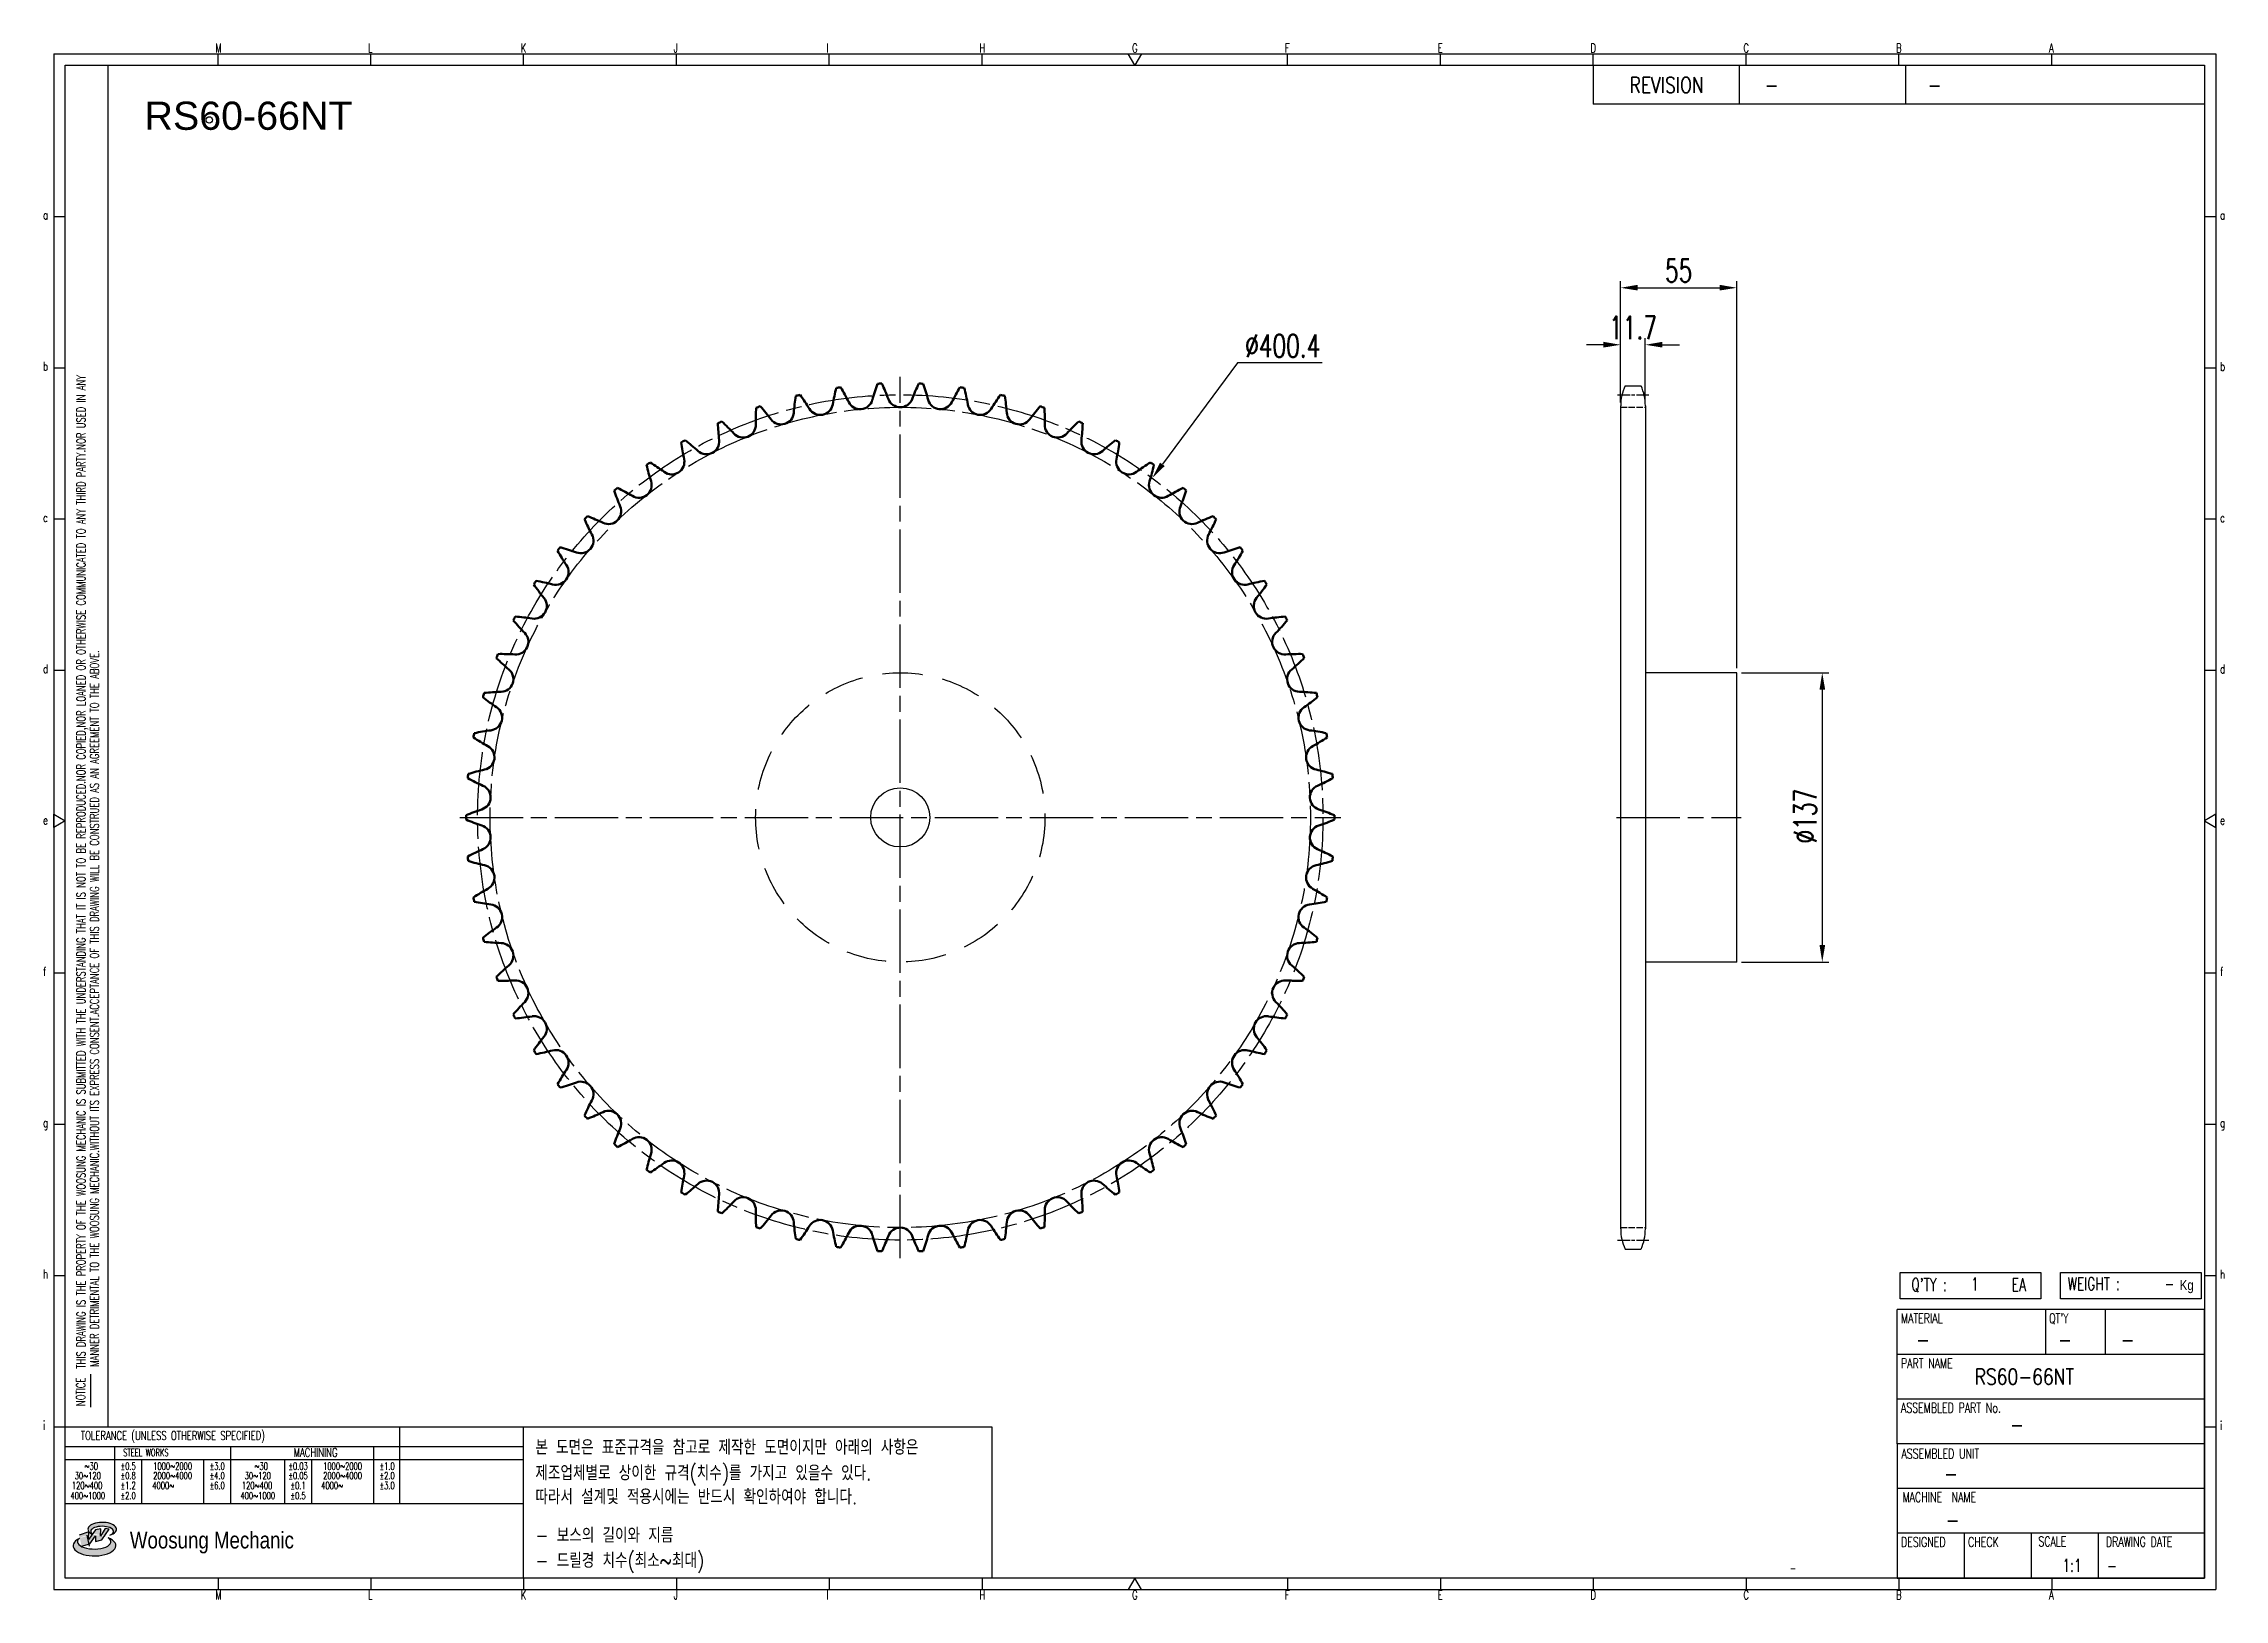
# Model space of a CAD drawing. Header units: millimetres. Extents: x 24038 to 25071, y 27 to 764.
import ezdxf
from ezdxf.enums import TextEntityAlignment as Align

# ---------------------------------------------------------------- set-up
doc = ezdxf.new("R2010")
doc.units = ezdxf.units.MM
for name, pattern in [('AM_ISO02W050', [7.5, 6, -1.5]), ('AM_ISO02W050x2', [3.75, 3, -0.75]), ('AM_ISO08W050', [18, 12, -1.5, 3, -1.5]), ('AM_ISO08W050x2', [9, 6, -0.75, 1.5, -0.75]), ('HIDDEN', [9.525, 6.35, -3.175])]:
    doc.linetypes.add(name, pattern=pattern)
for name, color, linetype, lineweight in [('AM_0N', 7, 'Continuous', 50), ('AM_3N', 6, 'AM_ISO02W050', 25), ('AM_7', 4, 'AM_ISO08W050', 25), ('AM_7N', 4, 'AM_ISO08W050', 25)]:
    doc.layers.add(name, color=color, linetype=linetype, lineweight=lineweight)
for name, color, linetype in [('HL', 2, 'HIDDEN'), ('S-DIM', 7, 'Continuous'), ('TITLE', 7, 'Continuous'), ('도면레이아웃', 7, 'Continuous')]:
    doc.layers.add(name, color=color, linetype=linetype)
doc.styles.add('HAN', font='ROMANS.shx', dxfattribs={"width": 0.7, "bigfont": 'whgtxt.shx'})
doc.styles.add('HKD_ST2', font='romans.shx', dxfattribs={"width": 0.7, "height": 4, "bigfont": '@extfont2.shx'})
doc.styles.add('HSG', font='SIMPLEX.shx', dxfattribs={"width": 0.7, "bigfont": 'HSG.shx'})
doc.styles.add('ROMANS', font='romans.shx', dxfattribs={"width": 0.7, "bigfont": 'whgtxt.shx'})
doc.styles.add('SLDTEXTSTYLE4', font='arial.ttf', dxfattribs={"width": 0.8})
doc.styles.get("Standard").update_dxf_attribs({"font": 'arial.ttf'})
doc.dimstyles.new('APP23', dxfattribs={"dimscale": 4.5, "dimtxt": 2.4, "dimasz": 1.8, "dimexe": 0.7, "dimexo": 0.5, "dimgap": 0.6, "dimtad": 1, "dimtoh": 1, "dimdec": 1, "dimrnd": 0.01, "dimzin": 9, "dimdsep": 46, "dimtxsty": 'HSG', "dimcen": 0, "dimclrd": 1, "dimclre": 1, "dimclrt": 256, "dimazin": 2, "dimtp": 1, "dimtm": 1, "dimtfac": 0.5, "dimtdec": 1, "dimtix": 1, "dimtofl": 0, "dimtmove": 0, "dimatfit": 3, "dimfxl": 0, "dimtvp": 1, "dimtolj": 2, "dimlwd": -1, "dimlwe": -1, "dimarcsym": 0})

# ---------------------------------------------------------------- blocks, each defined once
blk = doc.blocks.new('SUYWSHJH')
at = {"layer": '도면레이아웃'}
h = blk.add_hatch(color=10, dxfattribs=at)
h.paths.add_polyline_path([(1.544, 35.177), (1.554, 34.966), (1.779, 35.034), (2.054, 35.422), (1.908, 35.446), (1.728, 35.167), (1.741, 35.439), (1.547, 35.405), (1.292, 35.041), (1.295, 35.33), (0.943, 35.208), (1.03, 34.8), (1.336, 34.885)])
edge = h.paths.add_edge_path()
edge.add_ellipse((1.795, 35.421), major_axis=(-0.53, 0), ratio=0.487785, start_angle=122.36065, end_angle=403.39574)
edge.add_line((1.411, 35.244), (1.419, 35.261))
edge.add_ellipse((1.798, 35.344), major_axis=(-0.423, 0), ratio=0.444396, start_angle=131.58977, end_angle=386.19408, ccw=False)
edge = h.paths.add_edge_path()
edge.add_ellipse((1.512, 34.815), major_axis=(-0.793, 0), ratio=0.480113, start_angle=314.67633, end_angle=590.85213)
edge.add_ellipse((1.501, 34.958), major_axis=(-0.62, 0), ratio=0.43311, start_angle=331.7024, end_angle=574.42495, ccw=False)
for p, q in [((0, 90.118), (80.15, 90.118)), ((0, 90.118), (0, 33.191)), ((6.089, 89.693), (6.089, 90.118)), ((11.753, 89.693), (11.753, 90.118)), ((17.418, 89.693), (17.418, 90.118)), ((23.082, 89.693), (23.082, 90.118)), ((28.746, 89.693), (28.746, 90.118)), ((34.411, 89.693), (34.411, 90.118)), ((45.739, 89.693), (45.739, 90.118)), ((51.404, 89.693), (51.404, 90.118)), ((57.068, 89.693), (57.068, 90.118)), ((62.732, 89.693), (62.732, 90.118)), ((68.397, 89.693), (68.397, 90.118)), ((74.061, 89.693), (74.061, 90.118)), ((80.15, 90.118), (80.15, 33.191)), ((0, 84.085), (0.425, 84.085)), ((79.725, 84.085), (80.15, 84.085)), ((0, 78.478), (0.425, 78.478)), ((79.725, 78.478), (80.15, 78.478)), ((0, 72.87), (0.425, 72.87)), ((79.725, 72.87), (80.15, 72.87)), ((0, 67.262), (0.425, 67.262)), ((79.725, 67.262), (80.15, 67.262)), ((0, 56.047), (0.425, 56.047)), ((79.725, 56.047), (80.15, 56.047)), ((0, 50.439), (0.425, 50.439)), ((79.725, 50.439), (80.15, 50.439)), ((0, 44.832), (0.425, 44.832)), ((79.725, 44.832), (80.15, 44.832)), ((1.377, 39.947), (1.377, 41.174)), ((0, 39.224), (0.425, 39.224)), ((79.725, 39.224), (80.15, 39.224)), ((0, 33.191), (80.15, 33.191)), ((6.089, 33.616), (6.089, 33.191)), ((11.753, 33.616), (11.753, 33.191)), ((17.418, 33.616), (17.418, 33.191)), ((23.082, 33.616), (23.082, 33.191)), ((28.746, 33.616), (28.746, 33.191)), ((34.411, 33.616), (34.411, 33.191)), ((45.739, 33.616), (45.739, 33.191)), ((51.404, 33.616), (51.404, 33.191)), ((57.068, 33.616), (57.068, 33.191)), ((62.732, 33.616), (62.732, 33.191)), ((68.397, 33.616), (68.397, 33.191)), ((74.061, 33.616), (74.061, 33.191))]:
    blk.add_line(p, q)
at = {"color": 2}
for p, q in [((2.017, 39.224), (2.017, 89.693)), ((0.425, 39.224), (17.418, 39.224)), ((12.816, 39.224), (12.816, 36.382)), ((17.418, 33.616), (17.418, 39.224)), ((0.425, 38.487), (17.418, 38.487)), ((0.425, 38.012), (17.418, 38.012)), ((2.257, 38.487), (2.257, 36.382)), ((3.257, 38.012), (3.257, 36.382)), ((5.557, 38.012), (5.557, 36.382)), ((6.557, 38.5), (6.557, 36.382)), ((8.557, 38.012), (8.557, 36.382)), ((9.557, 38.026), (9.557, 36.382)), ((11.857, 38.487), (11.857, 36.382)), ((0.425, 36.382), (17.418, 36.382))]:
    blk.add_line(p, q, dxfattribs=at)
at = {"color": 6, "ltscale": 0.5}
for p, q in [((57.068, 89.693), (57.068, 88.246)), ((62.47, 89.693), (62.47, 88.246)), ((68.635, 89.693), (68.635, 88.246)), ((79.725, 88.246), (57.068, 88.246)), ((68.336, 38.59), (68.336, 43.563)), ((79.725, 43.563), (68.336, 43.563)), ((73.827, 43.563), (73.827, 41.905)), ((76.037, 43.563), (76.037, 41.905)), ((79.725, 38.59), (79.725, 43.563)), ((79.725, 41.905), (68.336, 41.905)), ((79.725, 40.248), (68.336, 40.248)), ((68.336, 38.59), (68.336, 33.616)), ((79.725, 38.59), (68.336, 38.59)), ((79.725, 33.616), (79.725, 38.59)), ((79.725, 36.932), (68.336, 36.932)), ((79.725, 35.274), (68.336, 35.274)), ((70.822, 33.616), (70.822, 35.274)), ((73.309, 33.616), (73.309, 35.274)), ((75.796, 33.616), (75.796, 35.274)), ((68.336, 33.616), (79.725, 33.616))]:
    blk.add_line(p, q, dxfattribs=at)
for points in [[(40.075, 89.693), (39.83, 90.118), (40.32, 90.118)], [(0.425, 89.693), (79.725, 89.693), (79.725, 33.616), (0.425, 33.616)], [(0.425, 61.679), (0, 61.433), (0, 61.924)], [(79.725, 61.679), (80.15, 61.433), (80.15, 61.924)], [(40.075, 33.616), (39.83, 33.191), (40.32, 33.191)]]:
    blk.add_lwpolyline(points, close=True)
at = {"layer": 'TITLE', "color": 20}
for p, q in [((68.449, 43.961), (68.449, 44.936)), ((68.449, 44.936), (73.654, 44.936)), ((73.654, 44.936), (73.654, 43.961)), ((74.39, 43.961), (74.39, 44.936)), ((74.39, 44.936), (79.595, 44.936)), ((79.595, 44.936), (79.595, 43.961)), ((73.654, 43.961), (68.449, 43.961)), ((79.595, 43.961), (74.39, 43.961))]:
    blk.add_line(p, q, dxfattribs=at)
at = {"layer": '도면레이아웃'}
for p, q in [((1.295, 35.33), (0.943, 35.208)), ((1.03, 34.8), (1.336, 34.885)), ((1.224, 35.208), (1.311, 34.8)), ((1.224, 35.208), (1.224, 35.208)), ((1.547, 35.405), (1.292, 35.041)), ((1.292, 35.041), (1.295, 35.33)), ((1.336, 34.885), (1.544, 35.177)), ((1.419, 35.261), (1.411, 35.244)), ((1.544, 35.177), (1.554, 34.966)), ((1.741, 35.439), (1.547, 35.405)), ((1.554, 34.966), (1.779, 35.034)), ((1.908, 35.446), (1.728, 35.167)), ((1.728, 35.167), (1.741, 35.439)), ((1.779, 35.034), (2.054, 35.422)), ((2.054, 35.422), (1.908, 35.446))]:
    blk.add_line(p, q, dxfattribs=at)
for centre, major_axis, ratio, start_param, end_param in [((1.795, 35.421), (-0.53, 0), 0.487785, 2.135596, 7.040584), ((1.512, 34.815), (-0.793, 0), 0.480113, 5.492138, 10.312315), ((1.501, 34.958), (-0.62, 0), 0.43311, 5.789299, 10.025607), ((1.798, 35.344), (-0.423, 0), 0.444396, 2.296675, 6.740358)]:
    blk.add_ellipse(centre, major_axis=major_axis, ratio=ratio, start_param=start_param, end_param=end_param, dxfattribs=at)
at = {"color": 4, "style": 'HKD_ST2', "width": 0.7}
for s, p in [('M', (5.988, 90.164)), ('L', (11.652, 90.164)), ('K', (17.316, 90.164)), ('J', (22.981, 90.164)), ('I', (28.645, 90.164)), ('H', (34.309, 90.164)), ('G', (39.974, 90.164)), ('F', (45.638, 90.164)), ('E', (51.302, 90.164)), ('D', (56.967, 90.164)), ('C', (62.631, 90.164)), ('B', (68.295, 90.164)), ('A', (73.96, 90.164)), ('a', (-0.395, 83.976)), ('a', (80.305, 83.97)), ('b', (-0.395, 78.368)), ('b', (80.305, 78.362)), ('c', (-0.395, 72.76)), ('c', (80.305, 72.754)), ('d', (-0.395, 67.153)), ('d', (80.305, 67.147)), ('e', (-0.395, 61.545)), ('e', (80.305, 61.539)), ('f', (-0.395, 55.937)), ('f', (80.305, 55.931)), ('g', (-0.395, 50.33)), ('g', (80.305, 50.324)), ('h', (-0.395, 44.722)), ('h', (80.305, 44.716)), ('i', (-0.395, 39.114)), ('i', (80.305, 39.108)), ('M', (5.988, 32.824)), ('L', (11.652, 32.824)), ('K', (17.316, 32.824)), ('J', (22.981, 32.824)), ('I', (28.645, 32.824)), ('H', (34.309, 32.824)), ('G', (39.974, 32.824)), ('F', (45.638, 32.824)), ('E', (51.302, 32.824)), ('D', (56.967, 32.824)), ('C', (62.631, 32.824)), ('B', (68.295, 32.824)), ('A', (73.96, 32.824))]:
    blk.add_text(s, height=0.326, dxfattribs=at).set_placement(p)
for s, height, style, width, p in [('REVISION', 0.5806, 'HAN', 0.8, (58.415, 88.664)), ('-', 0.581, 'HAN', 0.8, (63.426, 88.664)), ('-', 0.581, 'HAN', 0.8, (69.468, 88.664)), ("Q'TY : ", 0.4746, 'HKD_ST2', 0.7, (68.857, 44.253)), ('1', 0.475, 'HKD_ST2', 0.7, (71.071, 44.275)), ('EA', 0.4746, 'HKD_ST2', 0.7, (72.578, 44.253)), ('WEIGHT : ', 0.4746, 'HKD_ST2', 0.7, (74.65, 44.286)), ('-', 0.581, 'HAN', 0.8, (69.029, 42.157)), ('-', 0.581, 'HAN', 0.8, (74.289, 42.157)), ('-', 0.581, 'HAN', 0.8, (76.623, 42.157)), ('-', 0.581, 'HAN', 0.8, (72.515, 39.013)), ('-', 0.581, 'HAN', 0.8, (70.067, 37.189)), ('-', 0.581, 'HAN', 0.8, (70.126, 35.48)), ('1:1', 0.4746, 'HKD_ST2', 0.7, (74.458, 33.848)), ('-', 0.475, 'HKD_ST2', 0.7, (76.112, 33.837))]:
    blk.add_text(s, height=height, dxfattribs=dict(style=style, width=width)).set_placement(p)
at = {"color": 6, "style": 'HKD_ST2', "width": 0.7}
for s, p in [(' THIS DRAWING IS THE PROPERTY OF THE WOOSUNG MECHANIC IS SUBMITTED WITH THE UNDERSTANDING THAT IT IS NOT TO BE REPRODUCED.NOR COPIED,NOR LOANED OR OTHERWISE COMMUNICATED TO ANY THIRD PARTY.NOR USED IN ANY', (1.173, 41.217)), ('MANNER DETRIMENTAL TO THE WOOSUNG MECHANIC.WITHOUT ITS EXPRESS CONSENT.ACCEPTANCE OF THIS DRAWING WILL BE CONSTRUED AS AN AGREEMENT TO THE ABOVE.', (1.672, 41.447))]:
    blk.add_text(s, height=0.326266, rotation=90, dxfattribs=at).set_placement(p)
at = {"style": 'HKD_ST2', "width": 0.7}
blk.add_text('-', height=0.475, dxfattribs=at).set_placement((78.613, 44.286), align=Align.RIGHT)
at = {"color": 4, "style": 'HKD_ST2', "width": 0.7}
for s, height, p in [('MATERIAL', 0.3651, (68.474, 43.425)), ("QT'Y", 0.3651, (73.965, 43.425)), ('PART NAME', 0.3651, (68.474, 41.756)), ('ASSEMBLED PART No.', 0.36511, (68.474, 40.109)), ('ASSEMBLED UNIT', 0.36511, (68.49, 38.408)), ('MACHINE  NAME', 0.36511, (68.532, 36.794)), ('DESIGNED', 0.3651, (68.474, 35.136)), ('CHECK', 0.3651, (70.961, 35.136)), ('SCALE', 0.3651, (73.566, 35.153)), ('DRAWING DATE', 0.36511, (76.071, 35.141))]:
    blk.add_text(s, height=height, dxfattribs=at).set_placement(p, align=Align.TOP_LEFT)
at = {"style": 'HKD_ST2', "width": 0.7}
blk.add_text('NOTICE', height=0.3263, rotation=90, dxfattribs=at).set_placement((1.163, 39.988))
for s, height, style, width, p in [('TOLERANCE (UNLESS OTHERWISE SPECIFIED)', 0.32627, 'HKD_ST2', 0.7, (4.417, 38.896)), ('-', 0.326, 'ROMANS', 0.65, (64.469, 33.975))]:
    blk.add_text(s, height=height, dxfattribs=dict(style=style, width=width)).set_placement(p, align=Align.MIDDLE_CENTER)
at = {"color": 4, "style": 'HKD_ST2', "width": 0.7}
for s, height, p in [('STEEL WORKS', 0.26101, (3.416, 38.268)), ('MACHINING', 0.3263, (9.707, 38.27)), ('%%P0.5', 0.261, (2.757, 37.762)), ('%%P0.8', 0.261, (2.757, 37.411)), ('%%P3.0', 0.261, (6.057, 37.762)), ('%%P4.0', 0.261, (6.057, 37.411)), ('%%P0.03', 0.261, (9.057, 37.762)), ('%%P0.05', 0.261, (9.057, 37.411)), ('%%P1.0', 0.261, (12.357, 37.762)), ('%%P2.0', 0.261, (12.357, 37.411)), ('%%P1.2', 0.261, (2.757, 37.045)), ('%%P2.0', 0.261, (2.757, 36.67)), ('%%P6.0', 0.261, (6.057, 37.045)), ('%%P0.1', 0.261, (9.057, 37.045)), ('%%P0.5', 0.261, (9.057, 36.67)), ('%%P3.0', 0.261, (12.357, 37.045))]:
    blk.add_text(s, height=height, dxfattribs=at).set_placement(p, align=Align.MIDDLE)
for s, height, p in [('30%%126120', 0.261, (1.263, 37.411)), ('%%12630', 0.261, (1.389, 37.762)), ('2000%%1264000', 0.26101, (4.407, 37.411)), ('1000%%1262000', 0.26101, (4.407, 37.762)), ('30%%126120', 0.261, (7.563, 37.411)), ('%%12630', 0.261, (7.689, 37.762)), ('2000%%1264000', 0.26101, (10.707, 37.411)), ('1000%%1262000', 0.26101, (10.707, 37.762)), ('400%%1261000', 0.26101, (1.263, 36.67)), ('120%%126400', 0.26101, (1.237, 37.045)), ('4000%%126', 0.261, (4.061, 37.045)), ('400%%1261000', 0.26101, (7.563, 36.67)), ('120%%126400', 0.26101, (7.537, 37.045)), ('4000%%126', 0.261, (10.321, 37.045))]:
    blk.add_text(s, height=height, dxfattribs=at).set_placement(p, align=Align.MIDDLE_CENTER)
at = {"color": 1, "style": 'SLDTEXTSTYLE4', "width": 0.8}
blk.add_text('Woosung Mechanic', height=0.61957, dxfattribs=at).set_placement((2.822, 34.711))
at = {"layer": 'TITLE', "width": 0.8}
blk.add_text('Kg', height=0.3789, dxfattribs=at).set_placement((78.807, 44.286))
blk = doc.blocks.new('*D2')
at = {"layer": 'Defpoints', "color": 0, "transparency": 16777216}
for p in [(24563.1, 558), (24324.5, 236.5)]:
    blk.add_point(p, dxfattribs=at)
at = {"layer": 'S-DIM', "color": 1, "transparency": 16777216}
for p, q in [((24603.5, 612.5), (24567.9, 564.5)), ((24643.6, 612.5), (24603.5, 612.5))]:
    blk.add_line(p, q, dxfattribs=at)
blk.add_solid([(24566.8, 565.3), (24569, 563.7), (24563.1, 558)], dxfattribs=at)
at = {"layer": 'S-DIM', "transparency": 16777216, "insert": (24624.9, 620.6), "char_height": 10.8, "attachment_point": 5, "style": 'HSG'}
blk.add_mtext('\\A2;∅400.4', dxfattribs=at)
blk = doc.blocks.new('*D3')
at = {"layer": 'Defpoints', "color": 0, "transparency": 16777216}
for p in [(24796.6, 621.1), (24784.9, 591.5), (24796.6, 591.5)]:
    blk.add_point(p, dxfattribs=at)
at = {"layer": 'S-DIM', "color": 1, "transparency": 16777216}
for p, q in [((24776.8, 621.1), (24768.7, 621.1)), ((24784.9, 593.7), (24784.9, 624.3)), ((24796.6, 593.7), (24796.6, 624.3)), ((24804.7, 621.1), (24812.8, 621.1))]:
    blk.add_line(p, q, dxfattribs=at)
for points in [[(24776.8, 622.5), (24776.8, 619.8), (24784.9, 621.1)], [(24804.7, 622.5), (24804.7, 619.8), (24796.6, 621.1)]]:
    blk.add_solid(points, dxfattribs=at)
at = {"layer": 'S-DIM', "transparency": 16777216, "insert": (24790.8, 629.2), "char_height": 10.8, "attachment_point": 5, "style": 'HSG'}
blk.add_mtext('\\A2;11.7', dxfattribs=at)
blk = doc.blocks.new('*D4')
at = {"layer": 'Defpoints', "color": 0, "transparency": 16777216}
for p in [(24839.9, 648.1), (24784.9, 591.5), (24839.9, 465.8)]:
    blk.add_point(p, dxfattribs=at)
at = {"layer": 'S-DIM', "color": 1, "transparency": 16777216}
for p, q in [((24784.9, 593.7), (24784.9, 651.3)), ((24839.9, 468), (24839.9, 651.3)), ((24793, 648.1), (24831.8, 648.1))]:
    blk.add_line(p, q, dxfattribs=at)
for points in [[(24793, 649.5), (24793, 646.8), (24784.9, 648.1)], [(24831.8, 649.5), (24831.8, 646.8), (24839.9, 648.1)]]:
    blk.add_solid(points, dxfattribs=at)
at = {"layer": 'S-DIM', "transparency": 16777216, "insert": (24812.4, 656.2), "char_height": 10.8, "attachment_point": 5, "style": 'HSG'}
blk.add_mtext('\\A2;55', dxfattribs=at)
blk = doc.blocks.new('*D5')
at = {"layer": 'Defpoints', "color": 0, "transparency": 16777216}
for p in [(24839.9, 465.8), (24839.9, 328.8), (24880.4, 328.8)]:
    blk.add_point(p, dxfattribs=at)
at = {"layer": 'S-DIM', "color": 1, "transparency": 16777216}
for p, q in [((24842.2, 465.8), (24883.6, 465.8)), ((24880.4, 457.7), (24880.4, 336.9)), ((24842.2, 328.8), (24883.6, 328.8))]:
    blk.add_line(p, q, dxfattribs=at)
for points in [[(24879.1, 457.7), (24881.8, 457.7), (24880.4, 465.8)], [(24879.1, 336.9), (24881.8, 336.9), (24880.4, 328.8)]]:
    blk.add_solid(points, dxfattribs=at)
at = {"layer": 'S-DIM', "transparency": 16777216, "insert": (24872.3, 397.9), "char_height": 10.8, "attachment_point": 5, "rotation": 90, "style": 'HSG'}
blk.add_mtext('\\A2;%%c137', dxfattribs=at)

msp = doc.modelspace()

# ---------------------------------------------------------------- linework, layer by layer
for p, q in [((24787.03, 601.65), (24794.56, 601.65)), ((24784.95, 202.38), (24784.95, 592.15)), ((24796.65, 592.15), (24796.65, 202.38)), ((24839.95, 465.77), (24796.65, 465.77)), ((24839.95, 328.77), (24839.95, 465.77)), ((24839.95, 328.77), (24796.65, 328.77)), ((24787.03, 192.88), (24794.56, 192.88))]:
    msp.add_line(p, q)
at = {"color": 4}
msp.add_lwpolyline([(24265.38, 108.73), (24487.18, 108.73), (24487.18, 37.08), (24265.38, 37.08)], close=True, dxfattribs=at)
for centre, radius in [((24116.51, 727.56), 1.54), ((24443.77, 397.27), 14)]:
    msp.add_circle(centre, radius)
for centre, start, end in [((24807.65, 592.15), 155.25994, 180), ((24773.95, 592.15), 0, 24.74006), ((24807.65, 202.38), 180, 204.74006), ((24773.95, 202.38), 335.25994, 0)]:
    msp.add_arc(centre, 22.7, start, end)
at = {"layer": 'AM_0N'}
for centre, radius, start, end in [((24507.57, 576.37), 97.19, 165.50663, 170.22727), ((24443.77, 397.27), 205.67, 97.8957, 98.46793), ((24332.09, 551.14), 97.19, 26.13636, 30.857), ((24524.31, 569.49), 97.19, 160.05209, 164.77273), ((24443.77, 397.27), 205.67, 92.44116, 93.01339), ((24347.22, 561.06), 97.19, 20.68182, 25.40246), ((24540.32, 561.06), 97.19, 154.59754, 159.31818), ((24443.77, 397.27), 205.67, 86.98661, 87.55884), ((24363.22, 569.49), 97.19, 15.22727, 19.94791), ((24555.45, 551.14), 97.19, 149.143, 153.86364), ((24443.77, 397.27), 205.67, 81.53207, 82.1043), ((24379.96, 576.37), 97.19, 9.77273, 14.49337), ((24472.53, 585.21), 97.19, 176.41572, 181.13636), ((24443.77, 397.27), 205.67, 108.80479, 109.37703), ((24304.98, 527.22), 97.19, 37.04545, 41.7661), ((24387.35, 589.4), 6.01, 217.04545, 355.68182), ((24490.26, 581.62), 97.19, 170.96118, 175.68182), ((24443.77, 397.27), 205.67, 103.35025, 103.92248), ((24317.96, 539.83), 97.19, 31.59091, 36.31155), ((24405.87, 593.89), 6.01, 211.59091, 350.22727), ((24424.73, 596.6), 6.01, 206.13636, 344.77273), ((24443.77, 597.51), 6.01, 200.68182, 339.31818), ((24462.8, 596.6), 6.01, 195.22727, 333.86364), ((24481.66, 593.89), 6.01, 189.77273, 328.40909), ((24569.57, 539.83), 97.19, 143.68845, 148.40909), ((24443.77, 397.27), 205.67, 76.07752, 76.64975), ((24397.27, 581.62), 97.19, 4.31818, 9.03882), ((24500.18, 589.4), 6.01, 184.31818, 322.95455), ((24582.55, 527.22), 97.19, 138.2339, 142.95455), ((24443.77, 397.27), 205.67, 70.62297, 71.19521), ((24415.01, 585.21), 97.19, 358.86364, 3.58428), ((24443.77, 397.27), 205.67, 114.25934, 114.83157), ((24454.53, 587.09), 97.19, 181.87027, 186.59091), ((24293.26, 513.44), 97.19, 42.5, 47.22064), ((24369.35, 583.16), 6.01, 222.5, 1.13636), ((24518.19, 583.16), 6.01, 178.86364, 317.5), ((24594.28, 513.44), 97.19, 132.77936, 137.5), ((24443.77, 397.27), 205.67, 65.16843, 65.74066), ((24433.01, 587.09), 97.19, 353.40909, 358.12973), ((24443.77, 397.27), 205.67, 119.71388, 120.28612), ((24436.44, 587.26), 97.19, 187.32481, 192.04545), ((24282.9, 498.61), 97.19, 47.95455, 52.67519), ((24352.01, 575.25), 6.01, 227.95455, 6.59091), ((24535.52, 575.25), 6.01, 173.40909, 312.04545), ((24604.64, 498.61), 97.19, 127.32481, 132.04545), ((24443.77, 397.27), 205.67, 59.71388, 60.28612), ((24451.1, 587.26), 97.19, 347.95455, 352.67519), ((24443.77, 397.27), 205.67, 125.16843, 125.74066), ((24418.41, 585.7), 97.19, 192.77936, 197.5), ((24273.99, 482.86), 97.19, 53.40909, 58.12973), ((24335.51, 565.72), 6.01, 233.40909, 12.04545), ((24552.03, 565.72), 6.01, 167.95455, 306.59091), ((24613.54, 482.86), 97.19, 121.87027, 126.59091), ((24469.12, 585.7), 97.19, 342.5, 347.22064), ((24443.77, 397.27), 205.67, 54.25934, 54.83157), ((24443.77, 397.27), 205.67, 130.62297, 131.19521), ((24400.61, 582.43), 97.19, 198.2339, 202.95455), ((24266.62, 466.33), 97.19, 58.86364, 63.58428), ((24319.99, 554.67), 6.01, 238.86364, 17.5), ((24567.55, 554.67), 6.01, 162.5, 301.13636), ((24620.91, 466.33), 97.19, 116.41572, 121.13636), ((24486.92, 582.43), 97.19, 337.04545, 341.7661), ((24443.77, 397.27), 205.67, 48.80479, 49.37703), ((24443.77, 397.27), 205.67, 136.07752, 136.64975), ((24383.21, 577.49), 97.19, 203.68845, 208.40909), ((24260.86, 449.18), 97.19, 64.31818, 69.03882), ((24305.59, 542.19), 6.01, 244.31818, 22.95455), ((24581.95, 542.19), 6.01, 157.04545, 295.68182), ((24626.67, 449.18), 97.19, 110.96118, 115.68182), ((24504.33, 577.49), 97.19, 331.59091, 336.31155), ((24443.77, 397.27), 205.67, 43.35025, 43.92248), ((24292.44, 528.4), 6.01, 249.77273, 28.40909), ((24595.1, 528.4), 6.01, 151.59091, 290.22727), ((24280.66, 513.42), 6.01, 255.22727, 33.86364), ((24443.77, 397.27), 205.67, 141.53207, 142.1043), ((24366.35, 570.92), 97.19, 209.143, 213.86364), ((24256.75, 431.56), 97.19, 69.77273, 74.49337), ((24630.78, 431.56), 97.19, 105.50663, 110.22727), ((24606.88, 513.42), 6.01, 146.13636, 284.77273), ((24521.18, 570.92), 97.19, 326.13636, 330.857), ((24443.77, 397.27), 205.67, 37.8957, 38.46793), ((24443.77, 397.27), 205.67, 146.98661, 147.55884), ((24350.19, 562.78), 97.19, 214.59754, 219.31818), ((24254.34, 413.63), 97.19, 75.22727, 79.94791), ((24633.19, 413.63), 97.19, 100.05209, 104.77273), ((24537.34, 562.78), 97.19, 320.68182, 325.40246), ((24443.77, 397.27), 205.67, 32.44116, 33.01339), ((24270.35, 497.39), 6.01, 260.68182, 39.31818), ((24617.18, 497.39), 6.01, 140.68182, 279.31818), ((24443.77, 397.27), 205.67, 152.44116, 153.01339), ((24334.88, 553.13), 97.19, 220.05209, 224.77273), ((24253.64, 395.55), 97.19, 80.68182, 85.40246), ((24633.89, 395.55), 97.19, 94.59754, 99.31818), ((24552.65, 553.13), 97.19, 315.22727, 319.94791), ((24443.77, 397.27), 205.67, 26.98661, 27.55884), ((24261.62, 480.45), 6.01, 266.13636, 44.77273), ((24625.91, 480.45), 6.01, 135.22727, 273.86364), ((24443.77, 397.27), 205.67, 157.8957, 158.46793), ((24320.56, 542.08), 97.19, 225.50663, 230.22727), ((24254.67, 377.48), 97.19, 86.13636, 90.857), ((24254.54, 462.76), 6.01, 271.59091, 50.22727), ((24632.87, 377.48), 97.19, 89.143, 93.86364), ((24633, 462.76), 6.01, 129.77273, 268.40909), ((24566.97, 542.08), 97.19, 309.77273, 314.49337), ((24443.77, 397.27), 205.67, 21.53207, 22.1043), ((24443.77, 397.27), 205.67, 163.35025, 163.92248), ((24257.41, 359.6), 97.19, 91.59091, 96.31155), ((24630.13, 359.6), 97.19, 83.68845, 88.40909), ((24443.77, 397.27), 205.67, 16.07752, 16.64975), ((24307.35, 529.71), 97.19, 230.96118, 235.68182), ((24249.17, 444.47), 6.01, 277.04545, 55.68182), ((24638.36, 444.47), 6.01, 124.31818, 262.95455), ((24580.18, 529.71), 97.19, 304.31818, 309.03882), ((24443.77, 397.27), 205.67, 168.80479, 169.37703), ((24295.38, 516.14), 97.19, 236.41572, 241.13636), ((24261.83, 342.05), 97.19, 97.04545, 101.7661), ((24625.71, 342.05), 97.19, 78.2339, 82.95455), ((24592.15, 516.14), 97.19, 298.86364, 303.58428), ((24443.77, 397.27), 205.67, 10.62297, 11.19521), ((24245.57, 425.76), 6.01, 282.5, 61.13636), ((24641.97, 425.76), 6.01, 118.86364, 257.5), ((24443.77, 397.27), 205.67, 174.25934, 174.83157), ((24284.75, 501.5), 97.19, 241.87027, 246.59091), ((24267.9, 325.01), 97.19, 102.5, 107.22064), ((24619.63, 325.01), 97.19, 72.77936, 77.5), ((24602.78, 501.5), 97.19, 293.40909, 298.12973), ((24443.77, 397.27), 205.67, 5.16843, 5.74066), ((24243.75, 406.79), 6.01, 287.95455, 66.59091), ((24643.78, 406.79), 6.01, 113.40909, 252.04545), ((24275.57, 308.62), 97.19, 107.95455, 112.67519), ((24443.77, 397.27), 205.67, 179.71388, 180.28612), ((24275.57, 485.91), 97.19, 247.32481, 252.04545), ((24243.75, 387.74), 6.01, 293.40909, 72.04545), ((24643.78, 387.74), 6.01, 107.95455, 246.59091), ((24611.97, 308.62), 97.19, 67.32481, 72.04545), ((24611.97, 485.91), 97.19, 287.95455, 292.67519), ((24443.77, 397.27), 205.67, 359.71388, 0.28612), ((24284.75, 293.03), 97.19, 113.40909, 118.12973), ((24602.78, 293.03), 97.19, 61.87027, 66.59091), ((24443.77, 397.27), 205.67, 185.16843, 185.74066), ((24267.9, 469.52), 97.19, 252.77936, 257.5), ((24245.57, 368.77), 6.01, 298.86364, 77.5), ((24641.97, 368.77), 6.01, 102.5, 241.13636), ((24619.63, 469.52), 97.19, 282.5, 287.22064), ((24443.77, 397.27), 205.67, 354.25934, 354.83157), ((24295.38, 278.39), 97.19, 118.86364, 123.58428), ((24592.15, 278.39), 97.19, 56.41572, 61.13636), ((24443.77, 397.27), 205.67, 190.62297, 191.19521), ((24261.83, 452.48), 97.19, 258.2339, 262.95455), ((24249.17, 350.06), 6.01, 304.31818, 82.95455), ((24638.36, 350.06), 6.01, 97.04545, 235.68182), ((24625.71, 452.48), 97.19, 277.04545, 281.7661), ((24443.77, 397.27), 205.67, 348.80479, 349.37703), ((24307.35, 264.82), 97.19, 124.31818, 129.03882), ((24580.18, 264.82), 97.19, 50.96118, 55.68182), ((24443.77, 397.27), 205.67, 196.07752, 196.64975), ((24257.41, 434.93), 97.19, 263.68845, 268.40909), ((24254.54, 331.77), 6.01, 309.77273, 88.40909), ((24633, 331.77), 6.01, 91.59091, 230.22727), ((24630.13, 434.93), 97.19, 271.59091, 276.31155), ((24443.77, 397.27), 205.67, 343.35025, 343.92248), ((24320.56, 252.46), 97.19, 129.77273, 134.49337), ((24443.77, 397.27), 205.67, 201.53207, 202.1043), ((24566.97, 252.46), 97.19, 45.50663, 50.22727), ((24443.77, 397.27), 205.67, 337.8957, 338.46793), ((24254.67, 417.05), 97.19, 269.143, 273.86364), ((24334.88, 241.4), 97.19, 135.22727, 139.94791), ((24261.62, 314.08), 6.01, 315.22727, 93.86364), ((24625.91, 314.08), 6.01, 86.13636, 224.77273), ((24552.65, 241.4), 97.19, 40.05209, 44.77273), ((24632.87, 417.05), 97.19, 266.13636, 270.857), ((24443.77, 397.27), 205.67, 206.98661, 207.55884), ((24253.64, 398.98), 97.19, 274.59754, 279.31818), ((24270.35, 297.15), 6.01, 320.68182, 99.31818), ((24617.18, 297.15), 6.01, 80.68182, 219.31818), ((24633.89, 398.98), 97.19, 260.68182, 265.40246), ((24443.77, 397.27), 205.67, 332.44116, 333.01339), ((24350.19, 231.76), 97.19, 140.68182, 145.40246), ((24537.34, 231.76), 97.19, 34.59754, 39.31818), ((24443.77, 397.27), 205.67, 212.44116, 213.01339), ((24254.34, 380.9), 97.19, 280.05209, 284.77273), ((24280.66, 281.11), 6.01, 326.13636, 104.77273), ((24606.88, 281.11), 6.01, 75.22727, 213.86364), ((24633.19, 380.9), 97.19, 255.22727, 259.94791), ((24443.77, 397.27), 205.67, 326.98661, 327.55884), ((24366.35, 223.61), 97.19, 146.13636, 150.857), ((24443.77, 397.27), 205.67, 217.8957, 218.46793), ((24256.75, 362.97), 97.19, 285.50663, 290.22727), ((24292.44, 266.14), 6.01, 331.59091, 110.22727), ((24595.1, 266.14), 6.01, 69.77273, 208.40909), ((24630.78, 362.97), 97.19, 249.77273, 254.49337), ((24521.18, 223.61), 97.19, 29.143, 33.86364), ((24443.77, 397.27), 205.67, 321.53207, 322.1043), ((24383.21, 217.04), 97.19, 151.59091, 156.31155), ((24305.59, 252.34), 6.01, 337.04545, 115.68182), ((24581.95, 252.34), 6.01, 64.31818, 202.95455), ((24504.33, 217.04), 97.19, 23.68845, 28.40909), ((24443.77, 397.27), 205.67, 223.35025, 223.92248), ((24260.86, 345.35), 97.19, 290.96118, 295.68182), ((24400.61, 212.1), 97.19, 157.04545, 161.7661), ((24486.92, 212.1), 97.19, 18.2339, 22.95455), ((24626.67, 345.35), 97.19, 244.31818, 249.03882), ((24443.77, 397.27), 205.67, 316.07752, 316.64975), ((24443.77, 397.27), 205.67, 228.80479, 229.37703), ((24266.62, 328.2), 97.19, 296.41572, 301.13636), ((24319.99, 239.87), 6.01, 342.5, 121.13636), ((24418.41, 208.83), 97.19, 162.5, 167.22064), ((24567.55, 239.87), 6.01, 58.86364, 197.5), ((24469.12, 208.83), 97.19, 12.77936, 17.5), ((24620.91, 328.2), 97.19, 238.86364, 243.58428), ((24443.77, 397.27), 205.67, 310.62297, 311.19521), ((24443.77, 397.27), 205.67, 234.25934, 234.83157), ((24273.99, 311.67), 97.19, 301.87027, 306.59091), ((24335.51, 228.81), 6.01, 347.95455, 126.59091), ((24436.44, 207.28), 97.19, 167.95455, 172.67519), ((24552.03, 228.81), 6.01, 53.40909, 192.04545), ((24451.1, 207.28), 97.19, 7.32481, 12.04545), ((24613.54, 311.67), 97.19, 233.40909, 238.12973), ((24443.77, 397.27), 205.67, 305.16843, 305.74066), ((24443.77, 397.27), 205.67, 239.71388, 240.28612), ((24282.9, 295.92), 97.19, 307.32481, 312.04545), ((24352.01, 219.28), 6.01, 353.40909, 132.04545), ((24454.53, 207.44), 97.19, 173.40909, 178.12973), ((24369.35, 211.37), 6.01, 358.86364, 137.5), ((24518.19, 211.37), 6.01, 42.5, 181.13636), ((24535.52, 219.28), 6.01, 47.95455, 186.59091), ((24433.01, 207.44), 97.19, 1.87027, 6.59091), ((24604.64, 295.92), 97.19, 227.95455, 232.67519), ((24443.77, 397.27), 205.67, 299.71388, 300.28612), ((24443.77, 397.27), 205.67, 245.16843, 245.74066), ((24293.26, 281.09), 97.19, 312.77936, 317.5), ((24472.53, 209.32), 97.19, 178.86364, 183.58428), ((24304.98, 267.31), 97.19, 318.2339, 322.95455), ((24387.35, 205.14), 6.01, 4.31818, 142.95455), ((24405.87, 200.64), 6.01, 9.77273, 148.40909), ((24481.66, 200.64), 6.01, 31.59091, 170.22727), ((24500.18, 205.14), 6.01, 37.04545, 175.68182), ((24582.55, 267.31), 97.19, 217.04545, 221.7661), ((24415.01, 209.32), 97.19, 356.41572, 1.13636), ((24594.28, 281.09), 97.19, 222.5, 227.22064), ((24443.77, 397.27), 205.67, 294.25934, 294.83157), ((24443.77, 397.27), 205.67, 250.62297, 251.19521), ((24490.26, 212.91), 97.19, 184.31818, 189.03882), ((24443.77, 397.27), 205.67, 256.07752, 256.64975), ((24317.96, 254.71), 97.19, 323.68845, 328.40909), ((24507.57, 218.16), 97.19, 189.77273, 194.49337), ((24332.09, 243.39), 97.19, 329.143, 333.86364), ((24424.73, 197.93), 6.01, 15.22727, 153.86364), ((24524.31, 225.04), 97.19, 195.22727, 199.94791), ((24347.22, 233.47), 97.19, 334.59754, 339.31818), ((24443.77, 197.03), 6.01, 20.68182, 159.31818), ((24540.32, 233.47), 97.19, 200.68182, 205.40246), ((24363.22, 225.04), 97.19, 340.05209, 344.77273), ((24462.8, 197.93), 6.01, 26.13636, 164.77273), ((24555.45, 243.39), 97.19, 206.13636, 210.857), ((24379.96, 218.16), 97.19, 345.50663, 350.22727), ((24569.57, 254.71), 97.19, 211.59091, 216.31155), ((24443.77, 397.27), 205.67, 283.35025, 283.92248), ((24397.27, 212.91), 97.19, 350.96118, 355.68182), ((24443.77, 397.27), 205.67, 288.80479, 289.37703), ((24443.77, 397.27), 205.67, 261.53207, 262.1043), ((24443.77, 397.27), 205.67, 266.98661, 267.55884), ((24443.77, 397.27), 205.67, 272.44116, 273.01339), ((24443.77, 397.27), 205.67, 277.8957, 278.46793)]:
    msp.add_arc(centre, radius, start, end, dxfattribs=at)
at = {"layer": 'AM_3N', "linetype": 'AM_ISO02W050x2'}
for p, q in [((24784.95, 591.49), (24796.65, 591.49)), ((24784.95, 203.04), (24796.65, 203.04))]:
    msp.add_line(p, q, dxfattribs=at)
at = {"layer": 'AM_7', "linetype": 'AM_ISO08W050x2', "ltscale": 5}
for p, q in [((24443.77, 188.6), (24443.77, 605.94)), ((24235.1, 397.27), (24652.44, 397.27)), ((24782.95, 397.27), (24841.95, 397.27))]:
    msp.add_line(p, q, dxfattribs=at)
for radius in [200.18, 194.23]:
    msp.add_circle((24443.77, 397.27), radius, dxfattribs=at)
at = {"layer": 'AM_7N', "linetype": 'AM_ISO08W050x2'}
for p, q in [((24783.38, 597.45), (24798.21, 597.45)), ((24783.38, 197.08), (24798.21, 197.08))]:
    msp.add_line(p, q, dxfattribs=at)
at = {"layer": 'HL', "ltscale": 3}
msp.add_circle((24443.77, 397.27), 68.5, dxfattribs=at)

# ---------------------------------------------------------------- block references
at = {"xscale": 12.7763211407858, "yscale": 12.7763211407858, "zscale": 12.7763211407858}
msp.add_blockref('SUYWSHJH', (24042.85, -392.41), dxfattribs=at)

# ---------------------------------------------------------------- texts
at = {"color": 2}
msp.add_text('RS60-66NT', height=13.349, dxfattribs=at).set_placement((24085.86, 722.9))
at = {"style": 'HAN', "width": 0.8}
msp.add_text('RS60-66NT', height=7.418, dxfattribs=at).set_placement((24952.61, 128.68))
at = {"color": 4, "style": 'HAN', "width": 0.8}
for s, p in [('본 도면은 표준규격을 참고로 제작한 도면이지만 아래의 사항은', (24270.94, 95.47)), ('제조업체별로 상이한 규격(치수)를 가지고 있을수 있다.', (24270.94, 83.3)), ('따라서 설계및 적용시에는 반드시 확인하여야 합니다.', (24270.94, 72.01)), ('- 보스의 길이와 지름', (24270.94, 53.81)), ('- 드릴경 치수(최소~최대)', (24270.94, 41.85))]:
    msp.add_text(s, height=7.0188, dxfattribs=at).set_placement(p)

# ---------------------------------------------------------------- dimensions: what is measured, and where the dimension line sits
at = {"layer": 'S-DIM'}
dim = msp.add_linear_dim(base=(24839.95, 648.13), p1=(24784.95, 591.49), p2=(24839.95, 465.77), dimstyle='APP23', dxfattribs=at)
dim.commit()
dim.dimension.update_dxf_attribs({"geometry": '*D4', "text_midpoint": (24812.45, 656.23)})
dim = msp.add_linear_dim(base=(24796.65, 621.13), p1=(24784.95, 591.49), p2=(24796.65, 591.49), dimstyle='APP23', dxfattribs=at)
dim.commit()
dim.dimension.update_dxf_attribs({"geometry": '*D3', "text_midpoint": (24790.8, 621.13), "dimtype": 128})
dim = msp.add_diameter_dim_2p(p1=(24324.48, 236.51), p2=(24563.06, 558.02), dimstyle='APP23', dxfattribs=at)
dim.commit()
dim.dimension.update_dxf_attribs({"geometry": '*D2', "text_midpoint": (24624.88, 612.47), "dimtype": 131})
dim = msp.add_linear_dim(base=(24880.41, 328.77), p1=(24839.95, 465.77), p2=(24839.95, 328.77), angle=90, text='%%c<>', dimstyle='APP23', dxfattribs=at)
dim.commit()
dim.dimension.update_dxf_attribs({"geometry": '*D5', "text_midpoint": (24880.41, 397.86), "dimtype": 128})

doc.saveas('drawing.dxf')
